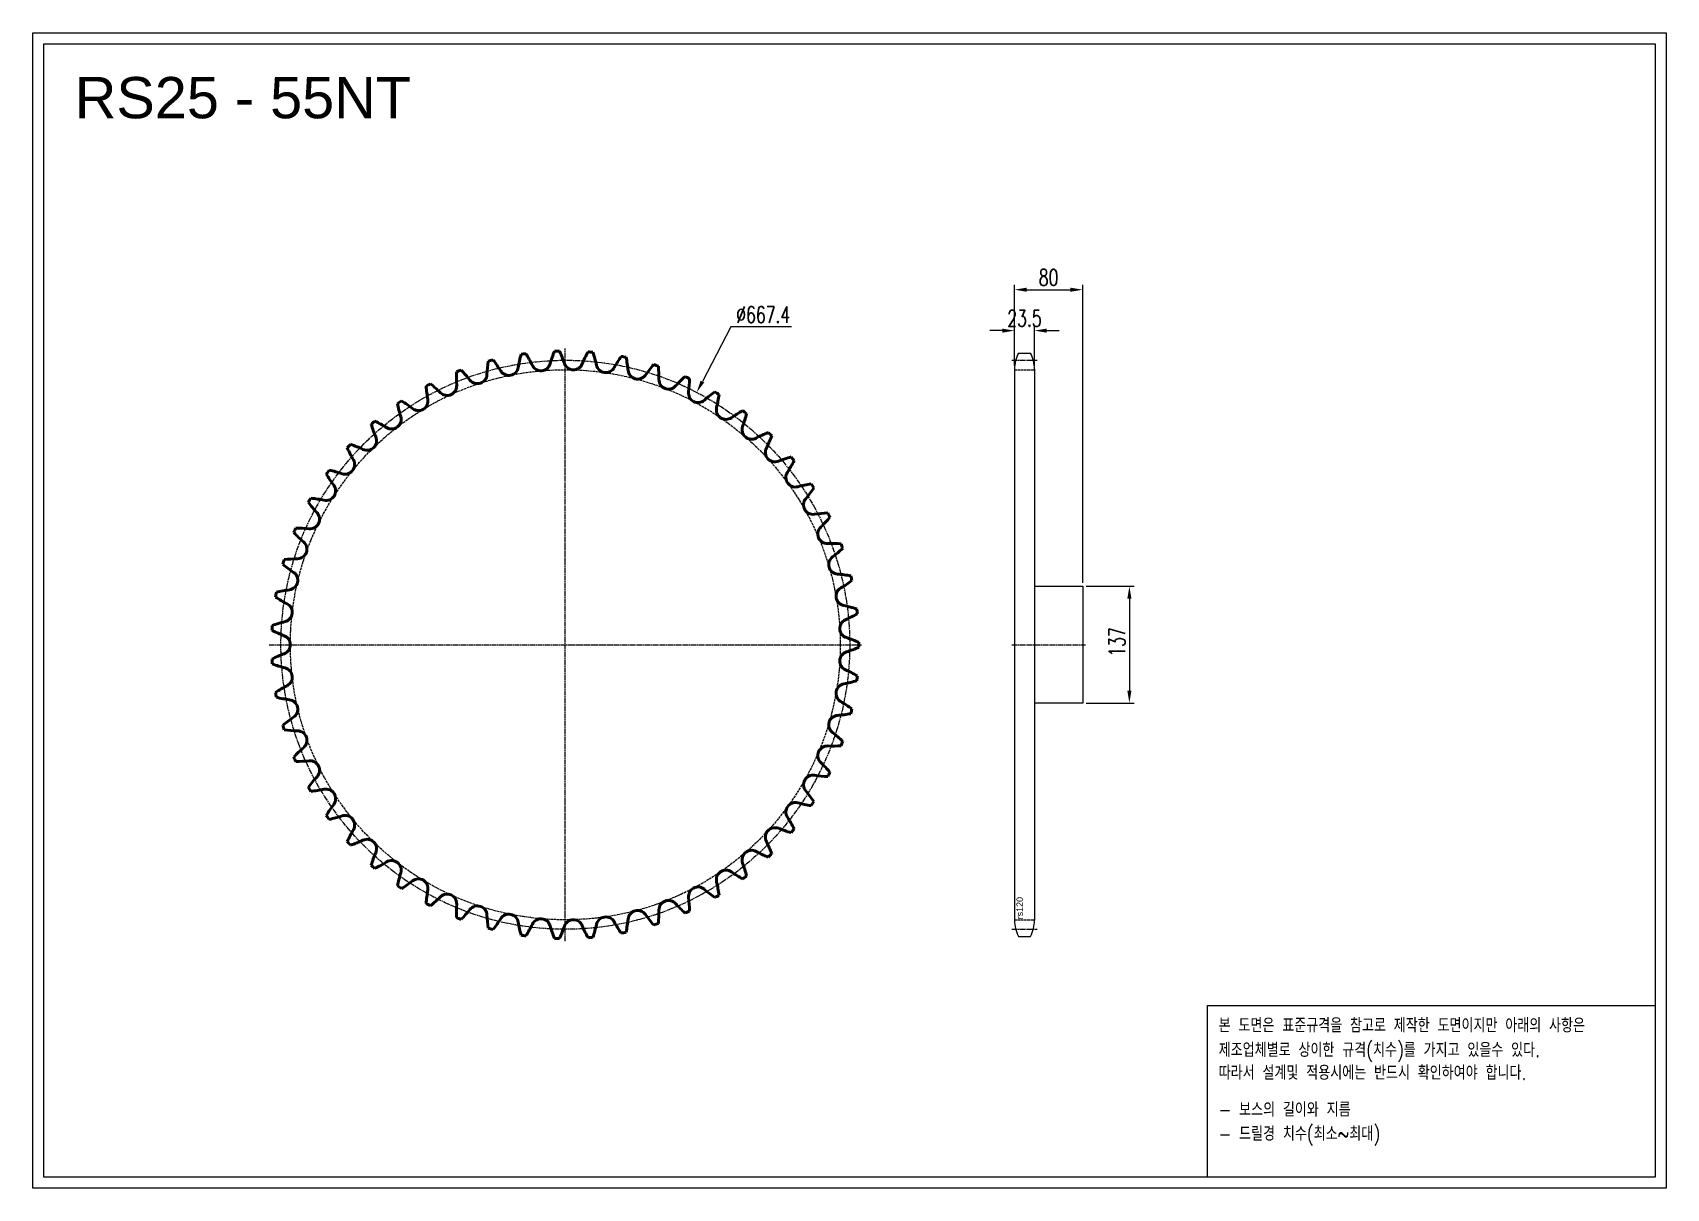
# Model space of a CAD drawing. Header units: millimetres. Extents: x -55932 to -54015, y 43553 to 44909.
import ezdxf

# ---------------------------------------------------------------- set-up
doc = ezdxf.new("R2010")
doc.units = ezdxf.units.MM
for name, pattern in [('AM_ISO02W050', [7.5, 6, -1.5]), ('AM_ISO02W050x2', [3.75, 3, -0.75]), ('AM_ISO08W050', [18, 12, -1.5, 3, -1.5]), ('AM_ISO08W050x2', [9, 6, -0.75, 1.5, -0.75])]:
    doc.linetypes.add(name, pattern=pattern)
for name, color, linetype, lineweight in [('AM_0N', 7, 'Continuous', 50), ('AM_3N', 6, 'AM_ISO02W050', 25), ('AM_7', 4, 'AM_ISO08W050', 25), ('AM_7N', 4, 'AM_ISO08W050', 25)]:
    doc.layers.add(name, color=color, linetype=linetype, lineweight=lineweight)
doc.layers.add('S-DIM', color=7, linetype='Continuous')
doc.styles.add('HAN', font='ROMANS.shx', dxfattribs={"width": 0.7, "bigfont": 'whgtxt.shx'})
doc.styles.add('HSG', font='SIMPLEX.shx', dxfattribs={"width": 0.7, "bigfont": 'HSG.shx'})
doc.styles.get("Standard").update_dxf_attribs({"font": 'arial.ttf'})
doc.dimstyles.new('APP32', dxfattribs={"dimscale": 8, "dimtxt": 2.4, "dimasz": 1.8, "dimexe": 0.7, "dimexo": 0.5, "dimgap": 0.6, "dimtad": 1, "dimtoh": 1, "dimdec": 1, "dimrnd": 0.01, "dimzin": 9, "dimdsep": 46, "dimtxsty": 'HSG', "dimcen": 0, "dimclrd": 1, "dimclre": 1, "dimclrt": 256, "dimazin": 2, "dimtp": 1, "dimtm": 1, "dimtfac": 0.5, "dimtdec": 1, "dimtofl": 0, "dimtmove": 0, "dimatfit": 3, "dimfxl": 0, "dimtvp": 1, "dimtolj": 2, "dimlwd": -1, "dimlwe": -1, "dimarcsym": 0})

# ---------------------------------------------------------------- blocks, each defined once
blk = doc.blocks.new('*D1')
at = {"layer": 'Defpoints', "color": 0, "transparency": 16777216}
for p in [(-54699.6, 44259.5), (-54699.6, 44122.5), (-54644.8, 44122.5)]:
    blk.add_point(p, dxfattribs=at)
at = {"layer": 'S-DIM', "color": 1, "transparency": 16777216}
for p, q in [((-54695.6, 44259.5), (-54639.2, 44259.5)), ((-54644.8, 44245.1), (-54644.8, 44136.9)), ((-54695.6, 44122.5), (-54639.2, 44122.5))]:
    blk.add_line(p, q, dxfattribs=at)
for points in [[(-54647.2, 44245.1), (-54642.4, 44245.1), (-54644.8, 44259.5)], [(-54647.2, 44136.9), (-54642.4, 44136.9), (-54644.8, 44122.5)]]:
    blk.add_solid(points, dxfattribs=at)
at = {"layer": 'S-DIM', "transparency": 16777216, "insert": (-54659.2, 44194.2), "char_height": 19.2, "attachment_point": 5, "rotation": 90, "style": 'HSG'}
blk.add_mtext('\\A2;137', dxfattribs=at)
blk = doc.blocks.new('*D2')
at = {"layer": 'Defpoints', "color": 0, "transparency": 16777216}
for p in [(-55152.5, 44486.8), (-55460.8, 43895)]:
    blk.add_point(p, dxfattribs=at)
at = {"layer": 'S-DIM', "color": 1, "linetype": 'ByBlock', "transparency": 16777216}
for p, q in [((-55112.5, 44563.6), (-55145.8, 44499.6)), ((-55041.1, 44563.6), (-55112.5, 44563.6))]:
    blk.add_line(p, q, dxfattribs=at)
at = {"layer": 'S-DIM', "color": 1, "transparency": 16777216}
blk.add_solid([(-55147.9, 44500.7), (-55143.7, 44498.5), (-55152.5, 44486.8)], dxfattribs=at)
at = {"layer": 'S-DIM', "transparency": 16777216, "insert": (-55074.4, 44578), "char_height": 19.2, "attachment_point": 5, "style": 'HSG'}
blk.add_mtext('\\A2;∅667.4', dxfattribs=at)
blk = doc.blocks.new('*D3')
at = {"layer": 'Defpoints', "color": 0, "transparency": 16777216}
for p in [(-54756.1, 44559.3), (-54779.6, 44514), (-54756.1, 44514)]:
    blk.add_point(p, dxfattribs=at)
at = {"layer": 'S-DIM', "color": 1, "linetype": 'ByBlock', "transparency": 16777216}
for p, q in [((-54794, 44559.3), (-54808.4, 44559.3)), ((-54779.6, 44518), (-54779.6, 44564.9)), ((-54756.1, 44518), (-54756.1, 44564.9)), ((-54741.7, 44559.3), (-54727.3, 44559.3))]:
    blk.add_line(p, q, dxfattribs=at)
at = {"layer": 'S-DIM', "color": 1, "transparency": 16777216}
for points in [[(-54794, 44561.7), (-54794, 44556.9), (-54779.6, 44559.3)], [(-54741.7, 44561.7), (-54741.7, 44556.9), (-54756.1, 44559.3)]]:
    blk.add_solid(points, dxfattribs=at)
at = {"layer": 'S-DIM', "transparency": 16777216, "insert": (-54767.9, 44573.7), "char_height": 19.2, "attachment_point": 5, "style": 'HSG'}
blk.add_mtext('\\A2;23.5', dxfattribs=at)
blk = doc.blocks.new('*D4')
at = {"layer": 'Defpoints', "color": 0, "transparency": 16777216}
for p in [(-54699.6, 44607.3), (-54779.6, 44514), (-54699.6, 44259.5)]:
    blk.add_point(p, dxfattribs=at)
at = {"layer": 'S-DIM', "color": 1, "linetype": 'ByBlock', "transparency": 16777216}
for p, q in [((-54779.6, 44518), (-54779.6, 44612.9)), ((-54765.2, 44607.3), (-54714, 44607.3)), ((-54699.6, 44263.5), (-54699.6, 44612.9))]:
    blk.add_line(p, q, dxfattribs=at)
at = {"layer": 'S-DIM', "color": 1, "transparency": 16777216}
for points in [[(-54765.2, 44609.7), (-54765.2, 44604.9), (-54779.6, 44607.3)], [(-54714, 44609.7), (-54714, 44604.9), (-54699.6, 44607.3)]]:
    blk.add_solid(points, dxfattribs=at)
at = {"layer": 'S-DIM', "transparency": 16777216, "insert": (-54739.6, 44621.7), "char_height": 19.2, "attachment_point": 5, "style": 'HSG'}
blk.add_mtext('\\A2;80', dxfattribs=at)
blk = doc.blocks.new('notice1')
at = {"color": 4}
blk.add_lwpolyline([(-22142.12, 1735.9), (-22053.8, 1735.9), (-22053.8, 1702.07), (-22142.12, 1702.07)], close=True, dxfattribs=at)
at = {"color": 4, "style": 'HAN', "width": 0.8}
for s, p in [('본 도면은 표준규격을 참고로 제작한 도면이지만 아래의 사항은', (-22139.9, 1730.62)), ('제조업체별로 상이한 규격(치수)를 가지고 있을수 있다.', (-22139.9, 1725.78)), ('따라서 설계및 적용시에는 반드시 확인하여야 합니다.', (-22139.9, 1721.28)), ('- 보스의 길이와 지름', (-22139.9, 1714.03)), ('- 드릴경 치수(최소~최대)', (-22139.9, 1709.27))]:
    blk.add_text(s, height=2.7949, dxfattribs=at).set_placement(p)

msp = doc.modelspace()

# ---------------------------------------------------------------- linework, layer by layer
for p, q in [((-54774.88, 44533), (-54760.84, 44533)), ((-54779.61, 44514), (-54779.61, 43867.79)), ((-54756.11, 44514), (-54756.11, 43867.79)), ((-54756.11, 44259.45), (-54699.61, 44259.45)), ((-54699.61, 44259.45), (-54699.61, 44122.45)), ((-54699.61, 44122.45), (-54756.11, 44122.45)), ((-54774.88, 43848.79), (-54760.84, 43848.79))]:
    msp.add_line(p, q)
for points in [[(-55931.6, 44908.75), (-54014.79, 44908.75), (-54014.79, 43553.43), (-55931.6, 43553.43)], [(-55918.69, 44895.84), (-54027.7, 44895.84), (-54027.7, 43566.34), (-55918.69, 43566.34)]]:
    msp.add_lwpolyline(points, close=True)
for centre, start, end in [((-54739.11, 44514), 152.02179, 180), ((-54796.61, 44514), 0, 27.97821), ((-54739.11, 43867.79), 180, 207.97821), ((-54796.61, 43867.79), 332.02179, 0)]:
    msp.add_arc(centre, 40.5, start, end)
at = {"layer": 'AM_0N'}
for centre, radius, start, end in [((-55211.83, 44491.48), 152.05, 164.72345, 170.63636), ((-55306.64, 44190.9), 344.58, 97.70642, 98.65721), ((-55482.3, 44452.6), 152.05, 25.72727, 31.64019), ((-55178.18, 44478.72), 152.05, 158.17799, 164.09091), ((-55306.64, 44190.9), 344.58, 91.16097, 92.11176), ((-55451.32, 44470.91), 152.05, 19.18182, 25.09473), ((-55146.21, 44462.2), 152.05, 151.63254, 157.54545), ((-55306.64, 44190.9), 344.58, 84.61551, 85.56631), ((-55418.46, 44485.58), 152.05, 12.63636, 18.54928), ((-55116.33, 44442.14), 152.05, 145.08708, 151), ((-55306.64, 44190.9), 344.58, 78.07006, 79.02085), ((-55384.14, 44496.41), 152.05, 6.09091, 12.00383), ((-55282.37, 44505.15), 152.05, 177.81436, 183.72727), ((-55306.64, 44190.9), 344.58, 110.79733, 111.74812), ((-55537.01, 44406.01), 152.05, 38.81818, 44.7311), ((-55246.71, 44500.33), 152.05, 171.2689, 177.18182), ((-55306.64, 44190.9), 344.58, 104.25188, 105.20267), ((-55510.98, 44430.87), 152.05, 32.27273, 38.18564), ((-55372.93, 44518.05), 11.23, 212.27273, 350.63636), ((-55335.2, 44523.47), 11.23, 205.72727, 344.09091), ((-55297.11, 44524.56), 11.23, 199.18182, 337.54545), ((-55259.13, 44521.3), 11.23, 192.63636, 331), ((-55221.78, 44513.73), 11.23, 186.09091, 324.45455), ((-55088.93, 44418.81), 152.05, 138.54163, 144.45455), ((-55306.64, 44190.9), 344.58, 71.5246, 72.4754), ((-55348.81, 44503.25), 152.05, 359.54545, 5.45837), ((-55306.64, 44190.9), 344.58, 117.34279, 118.29358), ((-55318.35, 44505.87), 152.05, 184.35981, 190.27273), ((-55560.03, 44378.35), 152.05, 45.36364, 51.27655), ((-55445.31, 44494.53), 11.23, 225.36364, 3.72727), ((-55409.79, 44508.36), 11.23, 218.81818, 357.18182), ((-55185.53, 44501.95), 11.23, 179.54545, 317.90909), ((-55064.37, 44392.51), 152.05, 131.99617, 137.90909), ((-55306.64, 44190.9), 344.58, 64.97915, 65.92994), ((-55312.93, 44506.02), 152.05, 353, 358.91292), ((-55306.64, 44190.9), 344.58, 123.88824, 124.83903), ((-55354.18, 44502.48), 152.05, 190.90527, 196.81818), ((-55579.74, 44348.24), 152.05, 51.90909, 57.82201), ((-55479.01, 44476.75), 11.23, 231.90909, 10.27273), ((-55150.86, 44486.12), 11.23, 173, 311.36364), ((-55042.96, 44363.58), 152.05, 125.45072, 131.36364), ((-55306.64, 44190.9), 344.58, 58.43369, 59.38449), ((-55276.96, 44504.68), 152.05, 346.45455, 352.36746), ((-55306.64, 44190.9), 344.58, 130.43369, 131.38449), ((-55595.9, 44316.08), 152.05, 58.45455, 64.36746), ((-55510.47, 44455.23), 11.23, 238.45455, 16.81818), ((-55118.23, 44466.44), 11.23, 166.45455, 304.81818), ((-55025, 44332.39), 152.05, 118.90527, 124.81818), ((-55241.39, 44499.26), 152.05, 339.90909, 345.82201), ((-55306.64, 44190.9), 344.58, 51.88824, 52.83903), ((-55539.28, 44430.28), 11.23, 245, 23.36364), ((-55389.39, 44495.03), 152.05, 197.45072, 203.36364), ((-55088.05, 44443.17), 11.23, 159.90909, 298.27273), ((-55010.7, 44299.37), 152.05, 112.35981, 118.27273), ((-55206.66, 44489.81), 152.05, 333.36364, 339.27655), ((-55306.64, 44190.9), 344.58, 45.34279, 46.29358), ((-55306.64, 44190.9), 344.58, 136.97915, 137.92994), ((-55423.52, 44483.61), 152.05, 203.99617, 209.90909), ((-55608.28, 44282.29), 152.05, 65, 70.91292), ((-55060.71, 44416.6), 11.23, 153.36364, 291.72727), ((-55306.64, 44190.9), 344.58, 143.5246, 144.4754), ((-55616.74, 44247.31), 152.05, 71.54545, 77.45837), ((-55565.05, 44402.2), 11.23, 251.54545, 29.90909), ((-55000.27, 44264.93), 152.05, 105.81436, 111.72727), ((-55036.59, 44387.1), 11.23, 146.81818, 285.18182), ((-55173.24, 44476.46), 152.05, 326.81818, 332.7311), ((-55306.64, 44190.9), 344.58, 38.79733, 39.74812), ((-55587.45, 44371.36), 11.23, 258.09091, 36.45455), ((-55456.12, 44468.38), 152.05, 210.54163, 216.45455), ((-54993.83, 44229.52), 152.05, 99.2689, 105.18182), ((-55141.56, 44459.39), 152.05, 320.27273, 326.18564), ((-55306.64, 44190.9), 344.58, 32.25188, 33.20267), ((-55306.64, 44190.9), 344.58, 150.07006, 151.02085), ((-55486.78, 44449.53), 152.05, 217.08708, 223), ((-55621.15, 44211.6), 152.05, 78.09091, 84.00383), ((-55015.98, 44355.04), 11.23, 140.27273, 278.63636), ((-55606.19, 44338.18), 11.23, 264.63636, 43), ((-54991.46, 44193.61), 152.05, 92.72345, 98.63636), ((-55112.03, 44438.83), 152.05, 313.72727, 319.64019), ((-55306.64, 44190.9), 344.58, 25.70642, 26.65721), ((-55306.64, 44190.9), 344.58, 156.61551, 157.56631), ((-55515.09, 44427.31), 152.05, 223.63254, 229.54545), ((-55621.45, 44175.61), 152.05, 84.63636, 90.54928), ((-54999.17, 44320.84), 11.23, 133.72727, 272.09091), ((-55621.03, 44303.07), 11.23, 271.18182, 49.54545), ((-54993.21, 44157.66), 152.05, 86.17799, 92.09091), ((-55085.04, 44415.03), 152.05, 307.18182, 313.09473), ((-55306.64, 44190.9), 344.58, 19.16097, 20.11176), ((-55306.64, 44190.9), 344.58, 163.16097, 164.11176), ((-55540.68, 44402.01), 152.05, 230.17799, 236.09091), ((-55617.66, 44139.83), 152.05, 91.18182, 97.09473), ((-54986.36, 44284.94), 11.23, 127.18182, 265.54545), ((-55631.77, 44266.5), 11.23, 277.72727, 56.09091), ((-54999.04, 44122.15), 152.05, 79.63254, 85.54545), ((-55060.93, 44388.31), 152.05, 300.63636, 306.54928), ((-55306.64, 44190.9), 344.58, 12.61551, 13.56631), ((-55306.64, 44190.9), 344.58, 169.70642, 170.65721), ((-55563.22, 44373.96), 152.05, 236.72345, 242.63636), ((-55609.81, 44104.7), 152.05, 97.72727, 103.64019), ((-54977.73, 44247.82), 11.23, 120.63636, 259), ((-55638.26, 44228.95), 11.23, 284.27273, 62.63636), ((-55008.88, 44087.54), 152.05, 73.08708, 79), ((-55040.03, 44359.01), 152.05, 294.09091, 300.00383), ((-55306.64, 44190.9), 344.58, 6.07006, 7.02085), ((-55306.64, 44190.9), 344.58, 176.25188, 177.20267), ((-55582.41, 44343.52), 152.05, 243.2689, 249.18182), ((-55598.01, 44070.71), 152.05, 104.27273, 110.18564), ((-54973.38, 44209.95), 11.23, 114.09091, 252.45455), ((-55640.44, 44190.9), 11.23, 290.81818, 69.18182), ((-54973.38, 44171.84), 11.23, 107.54545, 245.90909), ((-55022.6, 44054.27), 152.05, 66.54163, 72.45455), ((-55022.6, 44327.52), 152.05, 287.54545, 293.45837), ((-55306.64, 44190.9), 344.58, 359.5246, 0.4754), ((-55582.41, 44038.28), 152.05, 110.81818, 116.7311), ((-55306.64, 44190.9), 344.58, 182.79733, 183.74812), ((-55598.01, 44311.09), 152.05, 249.81436, 255.72727), ((-55638.26, 44152.85), 11.23, 297.36364, 75.72727), ((-54977.73, 44133.98), 11.23, 101, 239.36364), ((-55008.88, 44294.26), 152.05, 281, 286.91292), ((-55040.03, 44022.78), 152.05, 59.99617, 65.90909), ((-55306.64, 44190.9), 344.58, 352.97915, 353.92994), ((-55563.22, 44007.84), 152.05, 117.36364, 123.27655), ((-55306.64, 44190.9), 344.58, 189.34279, 190.29358), ((-55609.81, 44277.09), 152.05, 256.35981, 262.27273), ((-55631.77, 44115.29), 11.23, 303.90909, 82.27273), ((-55540.68, 43979.78), 152.05, 123.90909, 129.82201), ((-54986.36, 44096.85), 11.23, 94.45455, 232.81818), ((-54999.04, 44259.64), 152.05, 274.45455, 280.36746), ((-55060.93, 43993.49), 152.05, 53.45072, 59.36364), ((-55306.64, 44190.9), 344.58, 346.43369, 347.38449), ((-55306.64, 44190.9), 344.58, 195.88824, 196.83903), ((-55617.66, 44241.97), 152.05, 262.90527, 268.81818), ((-55621.03, 44078.72), 11.23, 310.45455, 88.81818), ((-55085.04, 43966.77), 152.05, 46.90527, 52.81818), ((-55515.09, 43954.48), 152.05, 130.45455, 136.36746), ((-54999.17, 44060.96), 11.23, 87.90909, 226.27273), ((-54993.21, 44224.13), 152.05, 267.90909, 273.82201), ((-55306.64, 44190.9), 344.58, 339.88824, 340.83903), ((-55306.64, 44190.9), 344.58, 202.43369, 203.38449), ((-55621.45, 44206.18), 152.05, 269.45072, 275.36364), ((-55606.19, 44043.62), 11.23, 317, 95.36364), ((-55112.03, 43942.97), 152.05, 40.35981, 46.27273), ((-55486.78, 43932.26), 152.05, 137, 142.91292), ((-55015.98, 44026.75), 11.23, 81.36364, 219.72727), ((-54991.46, 44188.18), 152.05, 261.36364, 267.27655), ((-55306.64, 44190.9), 344.58, 333.34279, 334.29358), ((-55306.64, 44190.9), 344.58, 208.97915, 209.92994), ((-55621.15, 44170.19), 152.05, 275.99617, 281.90909), ((-55587.45, 44010.43), 11.23, 323.54545, 101.90909), ((-55141.56, 43922.4), 152.05, 33.81436, 39.72727), ((-55456.12, 43913.41), 152.05, 143.54545, 149.45837), ((-55306.64, 44190.9), 344.58, 215.5246, 216.4754), ((-55565.05, 43979.6), 11.23, 330.09091, 108.45455), ((-55036.59, 43994.69), 11.23, 74.81818, 213.18182), ((-54993.83, 44152.27), 152.05, 254.81818, 260.7311), ((-55306.64, 44190.9), 344.58, 326.79733, 327.74812), ((-55616.74, 44134.48), 152.05, 282.54163, 288.45455), ((-55423.52, 43898.18), 152.05, 150.09091, 156.00383), ((-55060.71, 43965.19), 11.23, 68.27273, 206.63636), ((-55000.27, 44116.87), 152.05, 248.27273, 254.18564), ((-55173.24, 43905.33), 152.05, 27.2689, 33.18182), ((-55306.64, 44190.9), 344.58, 320.25188, 321.20267), ((-55306.64, 44190.9), 344.58, 222.07006, 223.02085), ((-55608.28, 44099.5), 152.05, 289.08708, 295), ((-55539.28, 43951.52), 11.23, 336.63636, 115), ((-55206.66, 43891.99), 152.05, 20.72345, 26.63636), ((-55389.39, 43886.77), 152.05, 156.63636, 162.54928), ((-55595.9, 44065.71), 152.05, 295.63254, 301.54545), ((-55510.47, 43926.56), 11.23, 343.18182, 121.54545), ((-55088.05, 43938.63), 11.23, 61.72727, 200.09091), ((-55241.39, 43882.54), 152.05, 14.17799, 20.09091), ((-55010.7, 44082.43), 152.05, 241.72727, 247.64019), ((-55306.64, 44190.9), 344.58, 313.70642, 314.65721), ((-55306.64, 44190.9), 344.58, 228.61551, 229.56631), ((-55354.18, 43879.32), 152.05, 163.18182, 169.09473), ((-55479.01, 43905.05), 11.23, 349.72727, 128.09091), ((-55118.23, 43915.35), 11.23, 55.18182, 193.54545), ((-55025, 44049.4), 152.05, 235.18182, 241.09473), ((-55306.64, 44190.9), 344.58, 307.16097, 308.11176), ((-55306.64, 44190.9), 344.58, 235.16097, 236.11176), ((-55579.74, 44033.55), 152.05, 302.17799, 308.09091), ((-55318.35, 43875.93), 152.05, 169.72727, 175.64019), ((-55560.03, 44003.45), 152.05, 308.72345, 314.63636), ((-55445.31, 43887.26), 11.23, 356.27273, 134.63636), ((-55150.86, 43895.67), 11.23, 48.63636, 187), ((-55042.96, 44018.22), 152.05, 228.63636, 234.54928), ((-55306.64, 44190.9), 344.58, 300.61551, 301.56631), ((-55276.96, 43877.11), 152.05, 7.63254, 13.54545), ((-55306.64, 44190.9), 344.58, 241.70642, 242.65721), ((-55282.37, 43876.65), 152.05, 176.27273, 182.18564), ((-55537.01, 43975.78), 152.05, 315.2689, 321.18182), ((-55409.79, 43873.43), 11.23, 2.81818, 141.18182), ((-55221.78, 43868.06), 11.23, 35.54545, 173.90909), ((-55348.81, 43878.54), 152.05, 354.54163, 0.45455), ((-55185.53, 43879.84), 11.23, 42.09091, 180.45455), ((-55064.37, 43989.29), 152.05, 222.09091, 228.00383), ((-55306.64, 44190.9), 344.58, 294.07006, 295.02085), ((-55312.93, 43875.77), 152.05, 1.08708, 7), ((-55306.64, 44190.9), 344.58, 248.25188, 249.20267), ((-55246.71, 43881.46), 152.05, 182.81818, 188.7311), ((-55306.64, 44190.9), 344.58, 254.79733, 255.74812), ((-55510.98, 43950.93), 152.05, 321.81436, 327.72727), ((-55372.93, 43863.74), 11.23, 9.36364, 147.72727), ((-55211.83, 43890.31), 152.05, 189.36364, 195.27655), ((-55482.3, 43929.2), 152.05, 328.35981, 334.27273), ((-55335.2, 43858.32), 11.23, 15.90909, 154.27273), ((-55178.18, 43903.08), 152.05, 195.90909, 201.82201), ((-55451.32, 43910.88), 152.05, 334.90527, 340.81818), ((-55297.11, 43857.23), 11.23, 22.45455, 160.81818), ((-55146.21, 43919.6), 152.05, 202.45455, 208.36746), ((-55418.46, 43896.21), 152.05, 341.45072, 347.36364), ((-55259.13, 43860.49), 11.23, 29, 167.36364), ((-55116.33, 43939.65), 152.05, 209, 214.91292), ((-55384.14, 43885.39), 152.05, 347.99617, 353.90909), ((-55088.93, 43962.98), 152.05, 215.54545, 221.45837), ((-55306.64, 44190.9), 344.58, 287.5246, 288.4754), ((-55306.64, 44190.9), 344.58, 261.34279, 262.29358), ((-55306.64, 44190.9), 344.58, 267.88824, 268.83903), ((-55306.64, 44190.9), 344.58, 274.43369, 275.38449), ((-55306.64, 44190.9), 344.58, 280.97915, 281.92994)]:
    msp.add_arc(centre, radius, start, end, dxfattribs=at)
at = {"layer": 'AM_3N', "linetype": 'AM_ISO02W050x2'}
for p, q in [((-54779.61, 44513.47), (-54756.11, 44513.47)), ((-54779.61, 43868.32), (-54756.11, 43868.32))]:
    msp.add_line(p, q, dxfattribs=at)
msp.add_circle((-55306.64, 44190.9), 322.58, dxfattribs=at)
at = {"layer": 'AM_7', "linetype": 'AM_ISO08W050x2'}
for p, q in [((-54782.61, 44524.59), (-54753.11, 44524.59)), ((-54782.61, 44190.95), (-54696.18, 44190.95)), ((-54782.61, 43857.21), (-54753.11, 43857.21))]:
    msp.add_line(p, q, dxfattribs=at)
msp.add_circle((-55306.64, 44190.9), 333.69, dxfattribs=at)
at = {"layer": 'AM_7N', "linetype": 'AM_ISO08W050x2'}
for p, q in [((-55306.64, 43843.32), (-55306.64, 44538.47)), ((-55654.22, 44190.9), (-54959.06, 44190.9))]:
    msp.add_line(p, q, dxfattribs=at)

# ---------------------------------------------------------------- block references
at = {"xscale": 5.950011032469502, "yscale": 5.950011032469502, "zscale": 5.950011032469502}
msp.add_blockref('notice1', (77192.64, 33439.02), dxfattribs=at)

# ---------------------------------------------------------------- texts
msp.add_text('RS25 - 55NT', height=48.4042).set_placement((-55882.23, 44808.38))
msp.add_text('rs120', height=7.5, rotation=90).set_placement((-54769.76, 43868.9))

# ---------------------------------------------------------------- dimensions: what is measured, and where the dimension line sits
at = {"layer": 'S-DIM'}
dim = msp.add_linear_dim(base=(-54699.61, 44607.27), p1=(-54779.61, 44514), p2=(-54699.61, 44259.45), dimstyle='APP32', override={"dimarcsym": 1}, dxfattribs=at)
dim.commit()
dim.dimension.update_dxf_attribs({"geometry": '*D4', "text_midpoint": (-54739.61, 44621.67)})
dim = msp.add_diameter_dim_2p(p1=(-55460.82, 43894.96), p2=(-55152.46, 44486.83), dimstyle='APP32', override={"dimarcsym": 1}, dxfattribs=at)
dim.commit()
dim.dimension.update_dxf_attribs({"geometry": '*D2', "text_midpoint": (-55074.38, 44563.62), "dimtype": 131})
dim = msp.add_linear_dim(base=(-54756.11, 44559.27), p1=(-54779.61, 44514), p2=(-54756.11, 44514), dimstyle='APP32', override={"dimarcsym": 1}, dxfattribs=at)
dim.commit()
dim.dimension.update_dxf_attribs({"geometry": '*D3', "text_midpoint": (-54767.86, 44559.27), "dimtype": 128})
dim = msp.add_linear_dim(base=(-54644.76, 44122.45), p1=(-54699.61, 44259.45), p2=(-54699.61, 44122.45), angle=90, dimstyle='APP32', dxfattribs=at)
dim.commit()
dim.dimension.update_dxf_attribs({"geometry": '*D1', "text_midpoint": (-54644.76, 44194.17), "dimtype": 128})

doc.saveas('drawing.dxf')
